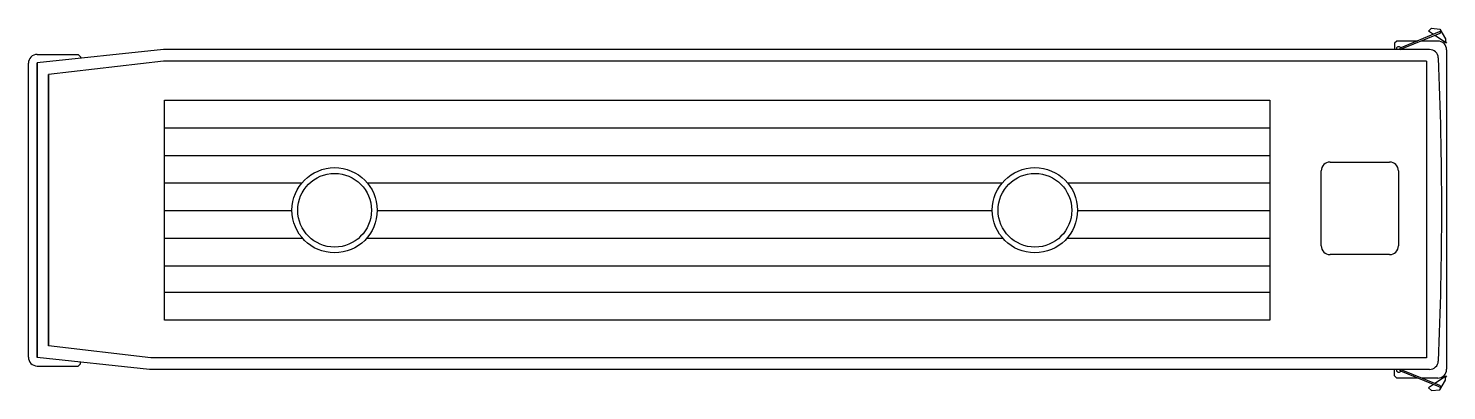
# Model space of a CAD drawing. Extents: x -6.4 to 6.4, y -1.6 to 1.6.
import ezdxf

# ---------------------------------------------------------------- set-up
doc = ezdxf.new("R2010")
doc.units = 0
doc.header["$LTSCALE"] = 0.75
doc.layers.get('0').update_dxf_attribs({"linetype": 'CONTINUOUS'})

msp = doc.modelspace()

# ---------------------------------------------------------------- linework, layer by layer
at = {"color": 0, "linetype": 'BYBLOCK'}
for p, q in [((6.35, 1.616), (6.001, 1.472)), ((6.355, 1.603), (6.004, 1.459)), ((6.252, 1.623), (6.278, 1.649)), ((6.296, 1.594), (6.252, 1.623)), ((6.278, 1.649), (6.355, 1.64)), ((6.406, 1.52), (6.31, 1.585)), ((6.355, 1.64), (6.406, 1.554)), ((6.406, 1.554), (6.406, 1.52)), ((-5.209, 1.457), (-6.355, 1.335)), ((6.261, 1.457), (-5.209, 1.457)), ((5.964, 1.534), (5.944, 1.514)), ((5.944, 1.514), (5.944, 1.457)), ((6.151, 1.534), (5.964, 1.534)), ((6.336, 1.534), (6.186, 1.534)), ((6.396, 1.534), (6.416, 1.514)), ((6.416, 1.515), (6.406, 1.525)), ((6.406, 1.525), (6.416, 1.515)), ((6.416, 1.454), (6.416, -1.442)), ((-6.433, -1.332), (-6.433, 1.332)), ((-6.355, -1.335), (-6.355, 1.335)), ((-6.355, 1.335), (-6.355, -1.335)), ((-6.353, 1.412), (-5.981, 1.412)), ((-5.209, 1.352), (-6.25, 1.23)), ((-5.981, 1.412), (-5.961, 1.392)), ((-5.961, 1.392), (-5.961, 1.377)), ((6.233, 1.352), (-5.209, 1.352)), ((6.233, 1.352), (6.233, -1.338)), ((-6.25, -1.23), (-6.25, 1.23)), ((-6.25, 1.23), (-6.25, -1.23)), ((-5.201, 0.997), (4.815, 0.997)), ((-5.201, -0.997), (-5.201, 0.997)), ((4.815, 0.997), (4.815, -0.997)), ((-5.201, 0.747), (4.815, 0.747)), ((-5.201, 0.497), (4.815, 0.497)), ((5.36, 0.437), (5.9, 0.437)), ((5.28, -0.322), (5.28, 0.357)), ((5.98, 0.357), (5.98, -0.322)), ((-5.201, 0.247), (-3.956, 0.247)), ((-3.362, 0.247), (2.39, 0.247)), ((2.983, 0.247), (4.815, 0.247)), ((-5.201, -0.003), (-4.045, -0.003)), ((-3.273, -0.003), (2.3, -0.003)), ((3.073, -0.003), (4.815, -0.003)), ((-5.201, -0.253), (-3.951, -0.253)), ((-3.367, -0.253), (2.394, -0.253)), ((2.979, -0.253), (4.815, -0.253)), ((-5.201, -0.503), (4.815, -0.503)), ((5.9, -0.402), (5.36, -0.402)), ((4.815, -0.747), (-5.201, -0.747)), ((4.815, -0.997), (-5.201, -0.997)), ((-5.324, -1.338), (-6.25, -1.23)), ((-5.335, -1.443), (-6.355, -1.335)), ((-6.353, -1.412), (-5.981, -1.412)), ((-5.981, -1.412), (-5.961, -1.392)), ((-5.961, -1.392), (-5.961, -1.377)), ((6.233, -1.338), (-5.324, -1.338)), ((6.261, -1.443), (-5.335, -1.443)), ((5.944, -1.502), (5.944, -1.443)), ((5.964, -1.522), (5.944, -1.502)), ((6.156, -1.522), (5.964, -1.522)), ((6.35, -1.602), (6.001, -1.458)), ((6.355, -1.59), (6.004, -1.446)), ((6.336, -1.522), (6.19, -1.522)), ((6.406, -1.507), (6.31, -1.571)), ((6.355, -1.627), (6.406, -1.541)), ((6.406, -1.512), (6.416, -1.502)), ((6.416, -1.502), (6.406, -1.512)), ((6.406, -1.541), (6.406, -1.507)), ((6.296, -1.58), (6.252, -1.61)), ((6.252, -1.61), (6.278, -1.635)), ((6.278, -1.635), (6.355, -1.627))]:
    msp.add_line(p, q, dxfattribs=at)
for centre, radius in [((-3.659, 0), 0.386), ((2.686, 0), 0.386), ((-3.659, 0), 0.334), ((2.686, 0), 0.334)]:
    msp.add_circle(centre, radius, dxfattribs=at)
for centre, radius, start, end in [((6.354, 1.61), 0.00685, 282.6981, 123.0088), ((5.982, 1.461), 0.0213, 30.1288, 191.3281), ((6, 1.465), 0.007, 82.9123, 310.3986), ((5.982, 1.461), 0.0213, 348.6719, 354.6566), ((6.261, 1.377), 0.08, 2.5782, 90), ((6.336, 1.454), 0.08, 360, 90), ((-6.353, 1.332), 0.08, 90, 180), ((-24.164, 0.007), 30.536, 357.4218, 2.5782), ((5.36, 0.357), 0.08, 90, 180), ((5.9, 0.357), 0.08, 0, 90), ((5.36, -0.322), 0.08, 180, 270), ((5.9, -0.322), 0.08, 270, 0), ((-6.353, -1.332), 0.08, 180, 270), ((6.261, -1.363), 0.08, 270, 357.4218), ((5.982, -1.447), 0.0213, 168.6719, 329.8712), ((6, -1.451), 0.007, 49.6014, 277.0877), ((5.982, -1.447), 0.0213, 5.3434, 11.3281), ((6.336, -1.442), 0.08, 270, 360), ((6.354, -1.597), 0.00685, 236.9912, 77.3019)]:
    msp.add_arc(centre, radius, start, end, dxfattribs=at)

doc.saveas('drawing.dxf')
